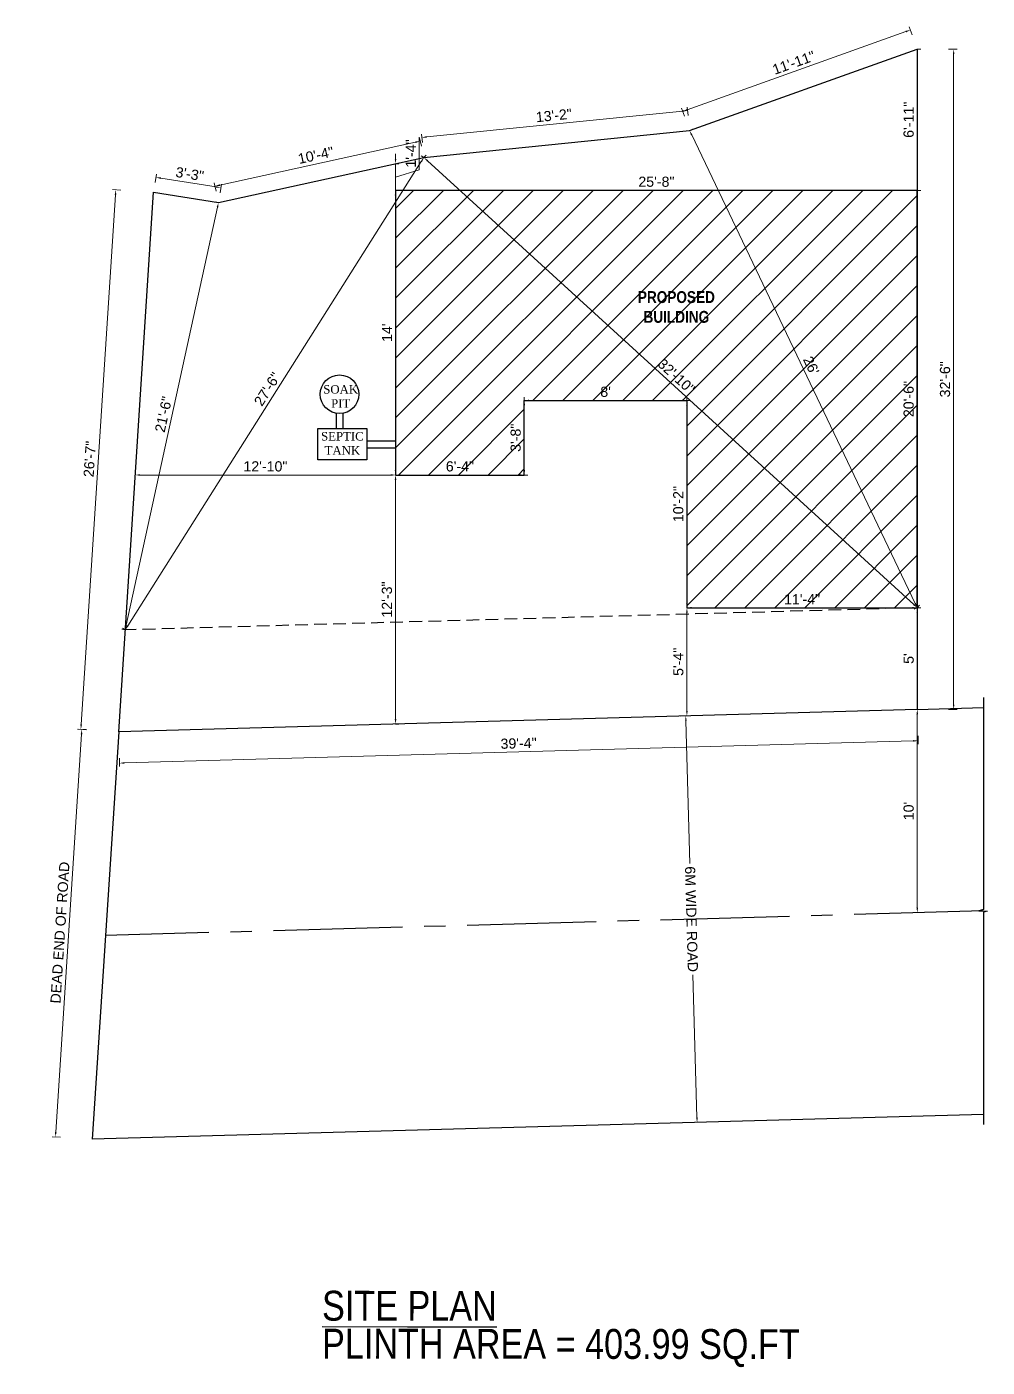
# Model space of a CAD drawing. Header units: inches. Extents: x 367408 to 389323, y -53247 to -41521.
# Drawn here: x 374988 to 375555, y -52182 to -51391 of the extents above; entities that cross this region are included whole.
import ezdxf

# ---------------------------------------------------------------- set-up
doc = ezdxf.new("R2010")
doc.units = ezdxf.units.IN
doc.header["$LTSCALE"] = 2
doc.header["$MEASUREMENT"] = 0
doc.header["$PDMODE"] = 34
doc.linetypes.add('CENTER2', pattern=[28.575, 19.05, -3.175, 3.175, -3.175])
doc.linetypes.add('DASHED2', pattern=[0.375, 0.25, -0.125])
doc.layers.get('0').update_dxf_attribs({"linetype": 'CONTINUOUS'})
doc.layers.get('DEFPOINTS').update_dxf_attribs({"color": 141, "linetype": 'CONTINUOUS'})
for name, color, linetype, lineweight in [('door', 20, 'CONTINUOUS', 35), ('OUTLINE', 1, 'CONTINUOUS', 25), ('steps', 253, 'CONTINUOUS', 20), ('WALL - A', 1, 'CONTINUOUS', 40)]:
    doc.layers.add(name, color=color, linetype=linetype, lineweight=lineweight)
doc.layers.add('plan wall', color=7, linetype='CONTINUOUS')
doc.styles.add('Lettring Text', font='arial.ttf')
doc.styles.get("Standard").update_dxf_attribs({"font": 'ARIALN.TTF'})
doc.dimstyles.new('Copy of Standard', dxfattribs={"dimtxt": 6, "dimasz": 2.875, "dimexe": 2, "dimexo": 4, "dimgap": 2, "dimtad": 1, "dimdec": 0, "dimrnd": 1, "dimzin": 0, "dimdsep": 46, "dimlunit": 4, "dimtxsty": 'Lettring Text', "dimcen": 0.1, "dimclrd": 7, "dimclre": 7, "dimclrt": 7, "dimazin": 0, "dimtfac": 0.645, "dimtdec": 0, "dimtmove": 1, "dimatfit": 0, "dimfxl": 3, "dimfxlon": 1, "dimtfillclr": 256, "dimtolj": 1, "dimtzin": 0, "dimlwd": -1, "dimlwe": -1, "dimarcsym": 2})

# ---------------------------------------------------------------- blocks, each defined once
blk = doc.blocks.new('*D1036')
at = {"layer": 'DEFPOINTS', "color": 0, "ltscale": 0.5, "transparency": 16777216}
for p in [(375102.49, -51485.76), (375062.77, -51488.5), (375101.11, -51494.54)]:
    blk.add_point(p, dxfattribs=at)
at = {"layer": 'steps', "color": 7, "ltscale": 0.5, "transparency": 16777216}
for p, q in [((375063.69, -51482.68), (375064.47, -51477.74)), ((375066.99, -51480.16), (375099.65, -51485.31)), ((375102.03, -51488.72), (375102.8, -51483.78))]:
    blk.add_line(p, q, dxfattribs=at)
for points in [[(375067.07, -51479.69), (375066.92, -51480.63), (375064.15, -51479.71)], [(375099.73, -51484.83), (375099.58, -51485.78), (375102.49, -51485.76)]]:
    blk.add_solid(points, dxfattribs=at)
at = {"layer": 'steps', "color": 7, "ltscale": 0.5, "transparency": 16777216, "insert": (375084.11, -51477.73), "char_height": 6, "attachment_point": 5, "rotation": 351.04323, "style": 'Lettring Text'}
blk.add_mtext('\\A1;3\'-3"', dxfattribs=at)
blk = doc.blocks.new('*D1037')
at = {"layer": 'DEFPOINTS', "color": 0, "ltscale": 0.5, "transparency": 16777216}
for p in [(375220.24, -51458.31), (375222.35, -51467.97), (375101.11, -51494.54)]:
    blk.add_point(p, dxfattribs=at)
at = {"layer": 'steps', "color": 7, "ltscale": 0.5, "transparency": 16777216}
for p, q in [((375101.8, -51484.27), (375217.43, -51458.92)), ((375220.88, -51461.24), (375219.81, -51456.35)), ((375099.63, -51487.81), (375098.56, -51482.93))]:
    blk.add_line(p, q, dxfattribs=at)
for points in [[(375217.33, -51458.46), (375217.53, -51459.39), (375220.24, -51458.31)], [(375101.7, -51483.8), (375101.9, -51484.73), (375098.99, -51484.88)]]:
    blk.add_solid(points, dxfattribs=at)
at = {"layer": 'steps', "color": 7, "ltscale": 0.5, "transparency": 16777216, "insert": (375158.53, -51466.65), "char_height": 6, "attachment_point": 5, "rotation": 12.36205, "style": 'Lettring Text'}
blk.add_mtext('\\A1;10\'-4"', dxfattribs=at)
blk = doc.blocks.new('*D1038')
at = {"layer": 'DEFPOINTS', "color": 0, "ltscale": 0.5, "transparency": 16777216}
for p in [(375378.01, -51440.26), (375379.2, -51452.09), (375222.35, -51467.97)]:
    blk.add_point(p, dxfattribs=at)
at = {"layer": 'steps', "color": 7, "ltscale": 0.5, "transparency": 16777216}
for p, q in [((375378.31, -51443.24), (375377.8, -51438.27)), ((375224.02, -51455.85), (375375.15, -51440.55)), ((375221.46, -51459.12), (375220.95, -51454.15))]:
    blk.add_line(p, q, dxfattribs=at)
for points in [[(375375.1, -51440.07), (375375.19, -51441.02), (375378.01, -51440.26)], [(375223.97, -51455.37), (375224.06, -51456.32), (375221.16, -51456.14)]]:
    blk.add_solid(points, dxfattribs=at)
at = {"layer": 'steps', "color": 7, "ltscale": 0.5, "transparency": 16777216, "insert": (375299.07, -51443.16), "char_height": 6, "attachment_point": 5, "rotation": 5.78118, "style": 'Lettring Text'}
blk.add_mtext('\\A1;13\'-2"', dxfattribs=at)
blk = doc.blocks.new('*D1039')
at = {"layer": 'DEFPOINTS', "color": 0, "ltscale": 0.5, "transparency": 16777216}
for p in [(375509.57, -51392.71), (375513.62, -51404.04), (375379.2, -51452.09)]:
    blk.add_point(p, dxfattribs=at)
at = {"layer": 'steps', "color": 7, "ltscale": 0.5, "transparency": 16777216}
for p, q in [((375510.58, -51395.53), (375508.89, -51390.82)), ((375377.86, -51439.79), (375506.86, -51393.68)), ((375376.16, -51443.58), (375374.48, -51438.88))]:
    blk.add_line(p, q, dxfattribs=at)
for points in [[(375506.7, -51393.22), (375507.02, -51394.13), (375509.57, -51392.71)], [(375377.7, -51439.34), (375378.02, -51440.24), (375375.15, -51440.76)]]:
    blk.add_solid(points, dxfattribs=at)
at = {"layer": 'steps', "color": 7, "ltscale": 0.5, "transparency": 16777216, "insert": (375440.67, -51412.01), "char_height": 6, "attachment_point": 5, "rotation": 19.67138, "style": 'Lettring Text'}
blk.add_mtext('\\A1;11\'-11"', dxfattribs=at)
blk = doc.blocks.new('*D1040')
at = {"layer": 'DEFPOINTS', "color": 0, "ltscale": 0.5, "transparency": 16777216}
for p in [(375513.62, -51404.04), (375513.62, -51793.73), (375535.1, -51793.73)]:
    blk.add_point(p, dxfattribs=at)
at = {"layer": 'steps', "color": 7, "ltscale": 0.5, "transparency": 16777216}
for p, q in [((375532.1, -51404.04), (375537.1, -51404.04)), ((375535.1, -51406.91), (375535.1, -51790.85)), ((375532.1, -51793.73), (375537.1, -51793.73))]:
    blk.add_line(p, q, dxfattribs=at)
for points in [[(375534.62, -51406.91), (375535.57, -51406.91), (375535.1, -51404.04)], [(375534.62, -51790.85), (375535.57, -51790.85), (375535.1, -51793.73)]]:
    blk.add_solid(points, dxfattribs=at)
at = {"layer": 'steps', "color": 7, "ltscale": 0.5, "transparency": 16777216, "insert": (375530.03, -51598.88), "char_height": 6, "attachment_point": 5, "rotation": 90, "style": 'Lettring Text'}
blk.add_mtext('\\A1;32\'-6"', dxfattribs=at)
blk = doc.blocks.new('*D1041')
at = {"layer": 'DEFPOINTS', "color": 0, "ltscale": 0.5, "transparency": 16777216}
for p in [(375513.62, -51793.73), (375042.15, -51806.92), (375042.67, -51825.4)]:
    blk.add_point(p, dxfattribs=at)
at = {"layer": 'steps', "color": 7, "ltscale": 0.5, "transparency": 16777216}
for p, q in [((375514.05, -51809.22), (375514.19, -51814.22)), ((375511.26, -51812.3), (375045.54, -51825.32)), ((375042.58, -51822.4), (375042.72, -51827.4))]:
    blk.add_line(p, q, dxfattribs=at)
for points in [[(375511.25, -51811.82), (375511.27, -51812.78), (375514.13, -51812.22)], [(375045.53, -51824.84), (375045.55, -51825.8), (375042.67, -51825.4)]]:
    blk.add_solid(points, dxfattribs=at)
at = {"layer": 'steps', "color": 7, "ltscale": 0.5, "transparency": 16777216, "insert": (375278.26, -51813.75), "char_height": 6, "attachment_point": 5, "rotation": 1.60208, "style": 'Lettring Text'}
blk.add_mtext('\\A1;39\'-4"', dxfattribs=at)
blk = doc.blocks.new('*D1042')
at = {"layer": 'DEFPOINTS', "color": 0, "ltscale": 0.5, "transparency": 16777216}
for p in [(375040.45, -51487.05), (375062.77, -51488.5), (375042.15, -51806.92)]:
    blk.add_point(p, dxfattribs=at)
at = {"layer": 'steps', "color": 7, "ltscale": 0.5, "transparency": 16777216}
for p, q in [((375020.02, -51802.6), (375040.27, -51489.92)), ((375043.45, -51487.25), (375038.46, -51486.92)), ((375022.83, -51805.66), (375017.84, -51805.34))]:
    blk.add_line(p, q, dxfattribs=at)
for points in [[(375039.79, -51489.89), (375040.75, -51489.95), (375040.45, -51487.05)], [(375019.54, -51802.57), (375020.5, -51802.63), (375019.83, -51805.47)]]:
    blk.add_solid(points, dxfattribs=at)
at = {"layer": 'steps', "color": 7, "ltscale": 0.5, "transparency": 16777216, "insert": (375025.09, -51645.94), "char_height": 6, "attachment_point": 5, "rotation": 86.29475, "style": 'Lettring Text'}
blk.add_mtext('\\A1;26\'-7"', dxfattribs=at)
blk = doc.blocks.new('*D1043')
at = {"layer": 'DEFPOINTS', "color": 0, "ltscale": 0.5, "transparency": 16777216}
for p in [(375101.11, -51494.54), (375046.04, -51746.78), (375046.04, -51746.78)]:
    blk.add_point(p, dxfattribs=at)
at = {"layer": 'steps', "color": 7, "ltscale": 0.5, "transparency": 16777216}
for p, q in [((375101.11, -51494.54), (375099.15, -51494.12)), ((375100.5, -51497.35), (375046.66, -51743.97)), ((375046.04, -51746.78), (375044.09, -51746.36))]:
    blk.add_line(p, q, dxfattribs=at)
for points in [[(375100.03, -51497.25), (375100.96, -51497.45), (375101.11, -51494.54)], [(375046.19, -51743.87), (375047.12, -51744.08), (375046.04, -51746.78)]]:
    blk.add_solid(points, dxfattribs=at)
at = {"layer": 'steps', "color": 7, "ltscale": 0.5, "transparency": 16777216, "insert": (375068.63, -51619.58), "char_height": 6, "attachment_point": 5, "rotation": 77.68522, "style": 'Lettring Text'}
blk.add_mtext('\\A1;21\'-6"', dxfattribs=at)
blk = doc.blocks.new('*D1044')
at = {"layer": 'DEFPOINTS', "color": 0, "ltscale": 0.5, "transparency": 16777216}
for p in [(375222.35, -51467.97), (375222.35, -51467.97), (375046.04, -51746.78)]:
    blk.add_point(p, dxfattribs=at)
at = {"layer": 'steps', "color": 7, "ltscale": 0.5, "transparency": 16777216}
for p, q in [((375047.58, -51744.35), (375220.82, -51470.4)), ((375222.35, -51467.97), (375220.66, -51466.9)), ((375046.04, -51746.78), (375044.35, -51745.71))]:
    blk.add_line(p, q, dxfattribs=at)
for points in [[(375220.41, -51470.14), (375221.22, -51470.65), (375222.35, -51467.97)], [(375047.17, -51744.1), (375047.98, -51744.61), (375046.04, -51746.78)]]:
    blk.add_solid(points, dxfattribs=at)
at = {"layer": 'steps', "color": 7, "ltscale": 0.5, "transparency": 16777216, "insert": (375129.92, -51604.67), "char_height": 6, "attachment_point": 5, "rotation": 57.69238, "style": 'Lettring Text'}
blk.add_mtext('\\A1;27\'-6"', dxfattribs=at)
blk = doc.blocks.new('*D1045')
at = {"layer": 'DEFPOINTS', "color": 0, "ltscale": 0.5, "transparency": 16777216}
for p in [(375222.35, -51467.97), (375513.62, -51733.71), (375513.62, -51733.71)]:
    blk.add_point(p, dxfattribs=at)
at = {"layer": 'steps', "color": 7, "ltscale": 0.5, "transparency": 16777216}
for p, q in [((375222.35, -51467.97), (375223.7, -51466.49)), ((375224.48, -51469.91), (375511.49, -51731.77)), ((375513.62, -51733.71), (375514.97, -51732.23))]:
    blk.add_line(p, q, dxfattribs=at)
for points in [[(375224.8, -51469.55), (375224.15, -51470.26), (375222.35, -51467.97)], [(375511.82, -51731.41), (375511.17, -51732.12), (375513.62, -51733.71)]]:
    blk.add_solid(points, dxfattribs=at)
at = {"layer": 'steps', "color": 7, "ltscale": 0.5, "transparency": 16777216, "insert": (375371.4, -51597.1), "char_height": 6, "attachment_point": 5, "rotation": 317.62396, "style": 'Lettring Text'}
blk.add_mtext('\\A1;32\'-10"', dxfattribs=at)
blk = doc.blocks.new('*D1046')
at = {"layer": 'DEFPOINTS', "color": 0, "ltscale": 0.5, "transparency": 16777216}
for p in [(375379.2, -51452.09), (375379.2, -51452.09), (375513.62, -51733.71)]:
    blk.add_point(p, dxfattribs=at)
at = {"layer": 'steps', "color": 7, "ltscale": 0.5, "transparency": 16777216}
for p, q in [((375379.2, -51452.09), (375381.01, -51451.23)), ((375512.38, -51731.11), (375380.44, -51454.68)), ((375513.62, -51733.71), (375511.81, -51734.57))]:
    blk.add_line(p, q, dxfattribs=at)
for points in [[(375380.88, -51454.48), (375380.01, -51454.89), (375379.2, -51452.09)], [(375512.81, -51730.9), (375511.95, -51731.32), (375513.62, -51733.71)]]:
    blk.add_solid(points, dxfattribs=at)
at = {"layer": 'steps', "color": 7, "ltscale": 0.5, "transparency": 16777216, "insert": (375450.98, -51590.72), "char_height": 6, "attachment_point": 5, "rotation": 295.51469, "style": 'Lettring Text'}
blk.add_mtext("\\A1;26'", dxfattribs=at)
blk = doc.blocks.new('*D1047')
at = {"layer": 'DEFPOINTS', "color": 0, "ltscale": 0.5, "transparency": 16777216}
for p in [(375513.62, -51487.36), (375513.62, -51487.36), (375513.62, -51733.71)]:
    blk.add_point(p, dxfattribs=at)
at = {"layer": 'steps', "color": 7, "ltscale": 0.5, "transparency": 16777216}
for p, q in [((375513.62, -51487.36), (375515.62, -51487.36)), ((375513.62, -51730.83), (375513.62, -51490.24)), ((375513.62, -51733.71), (375515.62, -51733.71))]:
    blk.add_line(p, q, dxfattribs=at)
for points in [[(375513.14, -51490.24), (375514.1, -51490.24), (375513.62, -51487.36)], [(375513.14, -51730.83), (375514.1, -51730.83), (375513.62, -51733.71)]]:
    blk.add_solid(points, dxfattribs=at)
at = {"layer": 'steps', "color": 7, "ltscale": 0.5, "transparency": 16777216, "insert": (375508.55, -51610.53), "char_height": 6, "attachment_point": 5, "rotation": 90, "style": 'Lettring Text'}
blk.add_mtext('\\A1;20\'-6"', dxfattribs=at)
blk = doc.blocks.new('*D1048')
at = {"layer": 'DEFPOINTS', "color": 0, "ltscale": 0.5, "transparency": 16777216}
for p in [(375205.62, -51487.36), (375205.62, -51487.36), (375513.62, -51487.36)]:
    blk.add_point(p, dxfattribs=at)
at = {"layer": 'steps', "color": 7, "ltscale": 0.5, "transparency": 16777216}
for p, q in [((375205.62, -51487.36), (375205.62, -51485.36)), ((375513.62, -51487.36), (375513.62, -51485.36)), ((375510.74, -51487.36), (375208.49, -51487.36))]:
    blk.add_line(p, q, dxfattribs=at)
for points in [[(375208.49, -51486.89), (375208.49, -51487.84), (375205.62, -51487.36)], [(375510.74, -51486.89), (375510.74, -51487.84), (375513.62, -51487.36)]]:
    blk.add_solid(points, dxfattribs=at)
at = {"layer": 'steps', "color": 7, "ltscale": 0.5, "transparency": 16777216, "insert": (375359.62, -51482.3), "char_height": 6, "attachment_point": 5, "style": 'Lettring Text'}
blk.add_mtext('\\A1;25\'-8"', dxfattribs=at)
blk = doc.blocks.new('*D1049')
at = {"layer": 'DEFPOINTS', "color": 0, "ltscale": 0.5, "transparency": 16777216}
for p in [(375205.62, -51487.36), (375205.62, -51655.36), (375205.62, -51655.36)]:
    blk.add_point(p, dxfattribs=at)
at = {"layer": 'steps', "color": 7, "ltscale": 0.5, "transparency": 16777216}
for p, q in [((375205.62, -51487.36), (375207.62, -51487.36)), ((375205.62, -51490.24), (375205.62, -51652.49)), ((375205.62, -51655.36), (375207.62, -51655.36))]:
    blk.add_line(p, q, dxfattribs=at)
for points in [[(375205.14, -51490.24), (375206.1, -51490.24), (375205.62, -51487.36)], [(375205.14, -51652.49), (375206.1, -51652.49), (375205.62, -51655.36)]]:
    blk.add_solid(points, dxfattribs=at)
at = {"layer": 'steps', "color": 7, "ltscale": 0.5, "transparency": 16777216, "insert": (375200.61, -51571.36), "char_height": 6, "attachment_point": 5, "rotation": 90, "style": 'Lettring Text'}
blk.add_mtext("\\A1;14'", dxfattribs=at)
blk = doc.blocks.new('*D1050')
at = {"layer": 'DEFPOINTS', "color": 0, "ltscale": 0.5, "transparency": 16777216}
for p in [(375205.62, -51655.36), (375281.62, -51655.36), (375281.62, -51655.36)]:
    blk.add_point(p, dxfattribs=at)
at = {"layer": 'steps', "color": 7, "ltscale": 0.5, "transparency": 16777216}
for p, q in [((375205.62, -51655.36), (375205.62, -51653.36)), ((375208.49, -51655.36), (375278.74, -51655.36)), ((375281.62, -51655.36), (375281.62, -51653.36))]:
    blk.add_line(p, q, dxfattribs=at)
for points in [[(375208.49, -51654.89), (375208.49, -51655.84), (375205.62, -51655.36)], [(375278.74, -51654.89), (375278.74, -51655.84), (375281.62, -51655.36)]]:
    blk.add_solid(points, dxfattribs=at)
at = {"layer": 'steps', "color": 7, "ltscale": 0.5, "transparency": 16777216, "insert": (375243.62, -51650.3), "char_height": 6, "attachment_point": 5, "style": 'Lettring Text'}
blk.add_mtext('\\A1;6\'-4"', dxfattribs=at)
blk = doc.blocks.new('*D1051')
at = {"layer": 'DEFPOINTS', "color": 0, "ltscale": 0.5, "transparency": 16777216}
for p in [(375281.62, -51611.36), (375281.62, -51611.36), (375281.62, -51655.36)]:
    blk.add_point(p, dxfattribs=at)
at = {"layer": 'steps', "color": 7, "ltscale": 0.5, "transparency": 16777216}
for p, q in [((375281.62, -51611.36), (375283.62, -51611.36)), ((375281.62, -51652.49), (375281.62, -51614.24)), ((375281.62, -51655.36), (375283.62, -51655.36))]:
    blk.add_line(p, q, dxfattribs=at)
for points in [[(375281.14, -51614.24), (375282.1, -51614.24), (375281.62, -51611.36)], [(375281.14, -51652.49), (375282.1, -51652.49), (375281.62, -51655.36)]]:
    blk.add_solid(points, dxfattribs=at)
at = {"layer": 'steps', "color": 7, "ltscale": 0.5, "transparency": 16777216, "insert": (375276.55, -51633.36), "char_height": 6, "attachment_point": 5, "rotation": 90, "style": 'Lettring Text'}
blk.add_mtext('\\A1;3\'-8"', dxfattribs=at)
blk = doc.blocks.new('*D1052')
at = {"layer": 'DEFPOINTS', "color": 0, "ltscale": 0.5, "transparency": 16777216}
for p in [(375281.62, -51611.36), (375377.62, -51611.36), (375377.62, -51611.36)]:
    blk.add_point(p, dxfattribs=at)
at = {"layer": 'steps', "color": 7, "ltscale": 0.5, "transparency": 16777216}
for p, q in [((375281.62, -51611.36), (375281.62, -51609.36)), ((375284.49, -51611.36), (375374.74, -51611.36)), ((375377.62, -51611.36), (375377.62, -51609.36))]:
    blk.add_line(p, q, dxfattribs=at)
for points in [[(375284.49, -51610.89), (375284.49, -51611.84), (375281.62, -51611.36)], [(375374.74, -51610.89), (375374.74, -51611.84), (375377.62, -51611.36)]]:
    blk.add_solid(points, dxfattribs=at)
at = {"layer": 'steps', "color": 7, "ltscale": 0.5, "transparency": 16777216, "insert": (375329.62, -51606.3), "char_height": 6, "attachment_point": 5, "style": 'Lettring Text'}
blk.add_mtext("\\A1;8'", dxfattribs=at)
blk = doc.blocks.new('*D1053')
at = {"layer": 'DEFPOINTS', "color": 0, "ltscale": 0.5, "transparency": 16777216}
for p in [(375377.62, -51611.36), (375377.62, -51733.71), (375377.62, -51733.71)]:
    blk.add_point(p, dxfattribs=at)
at = {"layer": 'steps', "color": 7, "ltscale": 0.5, "transparency": 16777216}
for p, q in [((375377.62, -51611.36), (375379.62, -51611.36)), ((375377.62, -51614.24), (375377.62, -51730.83)), ((375377.62, -51733.71), (375379.62, -51733.71))]:
    blk.add_line(p, q, dxfattribs=at)
for points in [[(375377.14, -51614.24), (375378.1, -51614.24), (375377.62, -51611.36)], [(375377.14, -51730.83), (375378.1, -51730.83), (375377.62, -51733.71)]]:
    blk.add_solid(points, dxfattribs=at)
at = {"layer": 'steps', "color": 7, "ltscale": 0.5, "transparency": 16777216, "insert": (375372.55, -51672.53), "char_height": 6, "attachment_point": 5, "rotation": 90, "style": 'Lettring Text'}
blk.add_mtext('\\A1;10\'-2"', dxfattribs=at)
blk = doc.blocks.new('*D1054')
at = {"layer": 'DEFPOINTS', "color": 0, "ltscale": 0.5, "transparency": 16777216}
for p in [(375377.62, -51733.71), (375513.62, -51733.71), (375513.62, -51733.71)]:
    blk.add_point(p, dxfattribs=at)
at = {"layer": 'steps', "color": 7, "ltscale": 0.5, "transparency": 16777216}
for p, q in [((375377.62, -51733.71), (375377.62, -51731.71)), ((375513.62, -51733.71), (375513.62, -51731.71)), ((375380.49, -51733.71), (375510.74, -51733.71))]:
    blk.add_line(p, q, dxfattribs=at)
for points in [[(375380.49, -51733.23), (375380.49, -51734.18), (375377.62, -51733.71)], [(375510.74, -51733.23), (375510.74, -51734.18), (375513.62, -51733.71)]]:
    blk.add_solid(points, dxfattribs=at)
at = {"layer": 'steps', "color": 7, "ltscale": 0.5, "transparency": 16777216, "insert": (375445.62, -51728.69), "char_height": 6, "attachment_point": 5, "style": 'Lettring Text'}
blk.add_mtext('\\A1;11\'-4"', dxfattribs=at)
blk = doc.blocks.new('*D1055')
at = {"layer": 'DEFPOINTS', "color": 0, "ltscale": 0.5, "transparency": 16777216}
for p in [(375205.59, -51471.64), (375205.62, -51471.64), (375205.62, -51487.36)]:
    blk.add_point(p, dxfattribs=at)
at = {"layer": 'steps', "color": 7, "ltscale": 0.5, "transparency": 16777216}
for p, q in [((375219.65, -51475.29), (375219.65, -51455.91)), ((375205.62, -51468.77), (375205.62, -51465.89)), ((375205.62, -51471.64), (375207.62, -51471.64)), ((375205.62, -51487.36), (375205.62, -51471.64)), ((375205.62, -51487.36), (375205.62, -51471.64)), ((375205.62, -51479.5), (375219.65, -51475.29)), ((375205.62, -51487.36), (375207.62, -51487.36)), ((375205.62, -51490.24), (375205.62, -51493.11))]:
    blk.add_line(p, q, dxfattribs=at)
for points in [[(375205.14, -51468.77), (375206.1, -51468.77), (375205.62, -51471.64)], [(375205.14, -51490.24), (375206.1, -51490.24), (375205.62, -51487.36)]]:
    blk.add_solid(points, dxfattribs=at)
at = {"layer": 'steps', "color": 7, "ltscale": 0.5, "transparency": 16777216, "insert": (375214.64, -51465.6), "char_height": 6, "attachment_point": 5, "rotation": 90, "style": 'Lettring Text'}
blk.add_mtext('\\A1;1\'-4"', dxfattribs=at)
blk = doc.blocks.new('*D1056')
at = {"layer": 'DEFPOINTS', "color": 0, "ltscale": 0.5, "transparency": 16777216}
for p in [(375513.62, -51733.71), (375513.62, -51793.73), (375513.62, -51793.73)]:
    blk.add_point(p, dxfattribs=at)
at = {"layer": 'steps', "color": 7, "ltscale": 0.5, "transparency": 16777216}
for p, q in [((375513.62, -51733.71), (375515.62, -51733.71)), ((375513.62, -51736.58), (375513.62, -51790.85)), ((375513.62, -51793.73), (375515.62, -51793.73))]:
    blk.add_line(p, q, dxfattribs=at)
for points in [[(375513.14, -51736.58), (375514.1, -51736.58), (375513.62, -51733.71)], [(375513.14, -51790.85), (375514.1, -51790.85), (375513.62, -51793.73)]]:
    blk.add_solid(points, dxfattribs=at)
at = {"layer": 'steps', "color": 7, "ltscale": 0.5, "transparency": 16777216, "insert": (375508.57, -51763.72), "char_height": 6, "attachment_point": 5, "rotation": 90, "style": 'Lettring Text'}
blk.add_mtext("\\A1;5'", dxfattribs=at)
blk = doc.blocks.new('*D1057')
at = {"layer": 'DEFPOINTS', "color": 0, "ltscale": 0.5, "transparency": 16777216}
for p in [(375377.62, -51733.71), (375377.45, -51797.54), (375377.62, -51797.54)]:
    blk.add_point(p, dxfattribs=at)
at = {"layer": 'steps', "color": 7, "ltscale": 0.5, "transparency": 16777216}
for p, q in [((375377.62, -51733.71), (375379.62, -51733.71)), ((375377.62, -51736.58), (375377.62, -51794.66)), ((375377.62, -51797.54), (375379.62, -51797.54))]:
    blk.add_line(p, q, dxfattribs=at)
for points in [[(375377.14, -51736.58), (375378.1, -51736.58), (375377.62, -51733.71)], [(375377.14, -51794.66), (375378.1, -51794.66), (375377.62, -51797.54)]]:
    blk.add_solid(points, dxfattribs=at)
at = {"layer": 'steps', "color": 7, "ltscale": 0.5, "transparency": 16777216, "insert": (375372.57, -51765.62), "char_height": 6, "attachment_point": 5, "rotation": 90, "style": 'Lettring Text'}
blk.add_mtext('\\A1;5\'-4"', dxfattribs=at)
blk = doc.blocks.new('*D1058')
at = {"layer": 'DEFPOINTS', "color": 0, "ltscale": 0.5, "transparency": 16777216}
for p in [(375205.62, -51655.36), (375205.48, -51802.35), (375205.62, -51802.35)]:
    blk.add_point(p, dxfattribs=at)
at = {"layer": 'steps', "color": 7, "ltscale": 0.5, "transparency": 16777216}
for p, q in [((375205.62, -51655.36), (375207.62, -51655.36)), ((375205.62, -51658.24), (375205.62, -51799.47)), ((375205.62, -51802.35), (375207.62, -51802.35))]:
    blk.add_line(p, q, dxfattribs=at)
for points in [[(375205.14, -51658.24), (375206.1, -51658.24), (375205.62, -51655.36)], [(375205.14, -51799.47), (375206.1, -51799.47), (375205.62, -51802.35)]]:
    blk.add_solid(points, dxfattribs=at)
at = {"layer": 'steps', "color": 7, "ltscale": 0.5, "transparency": 16777216, "insert": (375200.55, -51728.86), "char_height": 6, "attachment_point": 5, "rotation": 90, "style": 'Lettring Text'}
blk.add_mtext('\\A1;12\'-3"', dxfattribs=at)
blk = doc.blocks.new('*D1060')
at = {"layer": 'DEFPOINTS', "color": 0, "ltscale": 0.5, "transparency": 16777216}
for p in [(375513.62, -51404.04), (375513.62, -51404.04), (375513.62, -51487.36)]:
    blk.add_point(p, dxfattribs=at)
at = {"layer": 'steps', "color": 7, "ltscale": 0.5, "transparency": 16777216}
for p, q in [((375513.62, -51404.04), (375515.62, -51404.04)), ((375513.62, -51484.49), (375513.62, -51406.91)), ((375513.62, -51487.36), (375515.62, -51487.36))]:
    blk.add_line(p, q, dxfattribs=at)
for points in [[(375513.14, -51406.91), (375514.1, -51406.91), (375513.62, -51404.04)], [(375513.14, -51484.49), (375514.1, -51484.49), (375513.62, -51487.36)]]:
    blk.add_solid(points, dxfattribs=at)
at = {"layer": 'steps', "color": 7, "ltscale": 0.5, "transparency": 16777216, "insert": (375508.55, -51445.7), "char_height": 6, "attachment_point": 5, "rotation": 90, "style": 'Lettring Text'}
blk.add_mtext('\\A1;6\'-11"', dxfattribs=at)
blk = doc.blocks.new('*D1061')
at = {"layer": 'DEFPOINTS', "color": 0, "ltscale": 0.5, "transparency": 16777216}
for p in [(375051.97, -51655.29), (375051.97, -51655.36), (375205.62, -51655.36)]:
    blk.add_point(p, dxfattribs=at)
at = {"layer": 'steps', "color": 7, "ltscale": 0.5, "transparency": 16777216}
for p, q in [((375051.97, -51655.36), (375051.97, -51657.36)), ((375202.74, -51655.36), (375054.84, -51655.36)), ((375205.62, -51655.36), (375205.62, -51653.36))]:
    blk.add_line(p, q, dxfattribs=at)
for points in [[(375054.84, -51654.89), (375054.84, -51655.84), (375051.97, -51655.36)], [(375202.74, -51654.89), (375202.74, -51655.84), (375205.62, -51655.36)]]:
    blk.add_solid(points, dxfattribs=at)
at = {"layer": 'steps', "color": 7, "ltscale": 0.5, "transparency": 16777216, "insert": (375128.79, -51650.3), "char_height": 6, "attachment_point": 5, "style": 'Lettring Text'}
blk.add_mtext('\\A1;12\'-10"', dxfattribs=at)
blk = doc.blocks.new('*D1062')
at = {"layer": 'DEFPOINTS', "color": 0, "ltscale": 0.5, "transparency": 16777216}
for p in [(375042.15, -51806.92), (375004.83, -52046.04), (375026.57, -52047.45)]:
    blk.add_point(p, dxfattribs=at)
at = {"layer": 'steps', "color": 7, "ltscale": 0.5, "transparency": 16777216}
for p, q in [((375020.22, -51808.38), (375005.01, -52043.17)), ((375023.4, -51805.7), (375018.41, -51805.38)), ((375007.82, -52046.23), (375002.83, -52045.91))]:
    blk.add_line(p, q, dxfattribs=at)
for points in [[(375019.74, -51808.35), (375020.7, -51808.41), (375020.4, -51805.51)], [(375004.53, -52043.14), (375005.49, -52043.2), (375004.83, -52046.04)]]:
    blk.add_solid(points, dxfattribs=at)
at = {"layer": 'steps', "color": 7, "ltscale": 0.5, "transparency": 16777216, "insert": (375007.52, -51925.44), "char_height": 6, "attachment_point": 5, "rotation": 86.29475, "style": 'Lettring Text'}
blk.add_mtext('\\A1;DEAD END OF ROAD', dxfattribs=at)
blk = doc.blocks.new('*D1063')
at = {"layer": 'DEFPOINTS', "color": 0, "ltscale": 0.5, "transparency": 16777216}
for p in [(375288.64, -51800.02), (375295.35, -52039.93), (375383.65, -52037.46)]:
    blk.add_point(p, dxfattribs=at)
at = {"layer": 'steps', "color": 7, "ltscale": 0.5, "transparency": 16777216}
for p, q in [((375373.94, -51797.64), (375378.94, -51797.5)), ((375377.02, -51800.43), (375379.37, -51884.7)), ((375383.57, -52034.58), (375381.21, -51950.31)), ((375380.65, -52037.54), (375385.65, -52037.4))]:
    blk.add_line(p, q, dxfattribs=at)
for points in [[(375377.5, -51800.41), (375376.54, -51800.44), (375376.94, -51797.55)], [(375384.05, -52034.57), (375383.09, -52034.6), (375383.65, -52037.46)]]:
    blk.add_solid(points, dxfattribs=at)
at = {"layer": 'steps', "color": 7, "ltscale": 0.5, "transparency": 16777216, "insert": (375380.29, -51917.5), "char_height": 6, "attachment_point": 5, "rotation": 271.60208, "style": 'Lettring Text'}
blk.add_mtext('\\A1;6M WIDE ROAD', dxfattribs=at)
blk = doc.blocks.new('*D1064')
at = {"layer": 'DEFPOINTS', "color": 0, "ltscale": 0.5, "transparency": 16777216}
for p in [(375513.62, -51793.73), (375513.62, -51913.68), (375517.22, -51913.68)]:
    blk.add_point(p, dxfattribs=at)
at = {"layer": 'steps', "color": 7, "ltscale": 0.5, "transparency": 16777216}
for p, q in [((375513.62, -51793.73), (375515.62, -51793.73)), ((375513.62, -51796.6), (375513.62, -51910.8)), ((375513.62, -51913.68), (375511.62, -51913.68))]:
    blk.add_line(p, q, dxfattribs=at)
for points in [[(375513.14, -51796.6), (375514.1, -51796.6), (375513.62, -51793.73)], [(375513.14, -51910.8), (375514.1, -51910.8), (375513.62, -51913.68)]]:
    blk.add_solid(points, dxfattribs=at)
at = {"layer": 'steps', "color": 7, "ltscale": 0.5, "transparency": 16777216, "insert": (375508.55, -51853.7), "char_height": 6, "attachment_point": 5, "rotation": 90, "style": 'Lettring Text'}
blk.add_mtext("\\A1;10'", dxfattribs=at)

msp = doc.modelspace()

# ---------------------------------------------------------------- hatches: boundary and pattern name
at = {"layer": 'door', "ltscale": 0.5}
h = msp.add_hatch(dxfattribs=at)
h.set_pattern_fill('ANSI31', color=256, scale=100)
h.paths.add_polyline_path([(375513.62, -51487.36), (375205.62, -51487.36), (375205.62, -51655.36), (375281.62, -51655.36), (375281.62, -51611.36), (375377.62, -51611.36), (375377.62, -51733.71), (375513.62, -51733.71)])
h.paths.add_polyline_path([(375356.5, -51591.93), (375377.94, -51611.48), (375386.27, -51602.35), (375364.84, -51582.79)], flags=24)
h.paths.add_polyline_path([(375442.4, -51587.18), (375448.39, -51599.75), (375459.55, -51594.42), (375453.55, -51581.86)], flags=24)
h.paths.add_polyline_path([(375514.78, -51622.64), (375514.78, -51598.29), (375502.41, -51598.29), (375502.41, -51622.64)], flags=9)
h.paths.add_polyline_path([(375233.81, -51656.53), (375253.5, -51656.53), (375253.5, -51644.16), (375233.81, -51644.16)], flags=25)
h.paths.add_polyline_path([(375282.77, -51643.19), (375282.77, -51623.5), (375270.41, -51623.5), (375270.41, -51643.19)], flags=25)
h.paths.add_polyline_path([(375325.01, -51612.53), (375334.27, -51612.53), (375334.27, -51600.16), (375325.01, -51600.16)], flags=25)
h.paths.add_polyline_path([(375433.18, -51734.97), (375457.53, -51734.97), (375457.53, -51722.61), (375433.18, -51722.61)], flags=9)
h.paths.add_polyline_path([(375345.47, -51569.11), (375397.39, -51569.11), (375397.39, -51543.08), (375345.47, -51543.08)], flags=24)

# ---------------------------------------------------------------- linework, layer by layer
at = {"ltscale": 0.5}
for p, q in [((375170.54, -51618.92), (375170.54, -51627.98)), ((375174.54, -51618.92), (375174.54, -51627.98)), ((375188.58, -51635.23), (375205.62, -51635.23)), ((375188.58, -51639.23), (375205.62, -51639.23)), ((375513.62, -51793.73), (375552.68, -51792.64)), ((375042.15, -51806.92), (375026.57, -52047.45))]:
    msp.add_line(p, q, dxfattribs=at)
for points in [[(375513.62, -51487.36), (375205.62, -51487.36), (375205.62, -51655.36), (375281.62, -51655.36), (375281.62, -51611.36), (375377.62, -51611.36), (375377.62, -51733.71), (375513.62, -51733.71)], [(375159.8, -51627.98), (375188.58, -51627.98), (375188.58, -51646.47), (375159.8, -51646.47)]]:
    msp.add_lwpolyline(points, close=True, dxfattribs=at)
at = {"linetype": 'Continuous', "ltscale": 0.5}
msp.add_lwpolyline([(375552.68, -51786.64), (375552.68, -51911.74), (375549.89, -51912.56), (375554.9, -51912.81), (375552.68, -51913.45), (375552.68, -52038.73)], dxfattribs=at)
at = {"ltscale": 0.5}
msp.add_circle((375172.55, -51607.71), 11.39, dxfattribs=at)
at = {"layer": 'OUTLINE'}
for p, q in [((375379.2, -51452.09), (375513.62, -51404.04)), ((375513.62, -51404.04), (375513.62, -51793.73)), ((375222.35, -51467.97), (375379.2, -51452.09)), ((375101.11, -51494.54), (375222.35, -51467.97)), ((375042.15, -51806.92), (375062.77, -51488.5)), ((375062.77, -51488.5), (375101.11, -51494.54)), ((375513.62, -51793.73), (375042.15, -51806.92)), ((375552.68, -52032.73), (375026.57, -52047.45))]:
    msp.add_line(p, q, dxfattribs=at)
at = {"layer": 'WALL - A', "linetype": 'DASHED2', "lineweight": -3, "ltscale": 15}
msp.add_line((375513.62, -51733.71), (375046.04, -51746.78), dxfattribs=at)
at = {"layer": 'WALL - A', "linetype": 'CENTER2', "lineweight": -3, "ltscale": 2}
msp.add_line((375552.49, -51912.69), (375034.36, -51927.18), dxfattribs=at)

# ---------------------------------------------------------------- texts
at = {"layer": 'plan wall', "ltscale": 3, "char_height": 17.6118, "attachment_point": 7, "rotation": 359.9411}
for s, insert in [('{\\LSITE PLAN}', (375162.22, -52154.72)), ('PLINTH AREA = 403.99 SQ.FT', (375162.22, -52181.7))]:
    msp.add_mtext(s, dxfattribs=dict(at, insert=insert))
at = {"layer": 'steps', "color": 7, "ltscale": 0.3, "attachment_point": 2}
for s, insert, char_height, width in [('{\\fTechnic|b1|i0|c2|p2;PROPOSED BUILDING}', (375371.39, -51546.85), 7, 55.268), ('{\\fTimes New Roman|b0|i0|c0|p18;SOAK PIT}', (375173.21, -51602.3), 5, 21.7663), ('{\\fTimes New Roman|b0|i0|c0|p18;SEPTIC TANK}', (375174.21, -51630), 5, 21.7663)]:
    msp.add_mtext(s, dxfattribs=dict(at, insert=insert, char_height=char_height, width=width))

# ---------------------------------------------------------------- dimensions: what is measured, and where the dimension line sits
at = {"layer": 'steps', "ltscale": 0.5}
for p1, p2, distance, picture, middle in [((375379.2, -51452.09), (375513.62, -51404.04), 12.03, '*D1039', (375440.67, -51412.01)), ((375222.35, -51467.97), (375379.2, -51452.09), 11.89, '*D1038', (375299.07, -51443.16)), ((375513.62, -51733.71), (375379.2, -51452.09), 0, '*D1046', (375450.98, -51590.72)), ((375101.11, -51494.54), (375222.35, -51467.97), 9.89, '*D1037', (375158.53, -51466.65)), ((375046.04, -51746.78), (375222.35, -51467.97), 0, '*D1044', (375129.92, -51604.67)), ((375222.35, -51467.97), (375513.62, -51733.71), 0, '*D1045', (375371.4, -51597.1)), ((375062.77, -51488.5), (375101.11, -51494.54), 8.9, '*D1036', (375084.11, -51477.73)), ((375042.15, -51806.92), (375062.77, -51488.5), 22.36, '*D1042', (375025.09, -51645.94)), ((375101.11, -51494.54), (375046.04, -51746.78), 0, '*D1043', (375068.63, -51619.58)), ((375513.62, -51793.73), (375042.15, -51806.92), 18.49, '*D1041', (375278.26, -51813.75))]:
    dim = msp.add_aligned_dim(p1=p1, p2=p2, distance=distance, dimstyle='Copy of Standard', dxfattribs=at)
    dim.commit()
    dim.dimension.update_dxf_attribs({"geometry": picture, "text_midpoint": middle})
for base, p1, p2, picture, middle in [((375513.62, -51404.04), (375513.62, -51487.36), (375513.62, -51404.04), '*D1060', (375508.55, -51445.7)), ((375535.1, -51793.73), (375513.62, -51404.04), (375513.62, -51793.73), '*D1040', (375530.03, -51598.88)), ((375205.62, -51471.64), (375205.62, -51487.36), (375205.59, -51471.64), '*D1055', (375214.64, -51473.29)), ((375205.62, -51655.36), (375205.62, -51487.36), (375205.62, -51655.36), '*D1049', (375200.61, -51571.36)), ((375513.62, -51487.36), (375513.62, -51733.71), (375513.62, -51487.36), '*D1047', (375508.55, -51610.53)), ((375281.62, -51611.36), (375281.62, -51655.36), (375281.62, -51611.36), '*D1051', (375276.55, -51633.36)), ((375377.62, -51733.71), (375377.62, -51611.36), (375377.62, -51733.71), '*D1053', (375372.55, -51672.53)), ((375205.62, -51802.35), (375205.62, -51655.36), (375205.48, -51802.35), '*D1058', (375200.55, -51728.86)), ((375377.62, -51797.54), (375377.62, -51733.71), (375377.45, -51797.54), '*D1057', (375372.57, -51765.62)), ((375513.62, -51793.73), (375513.62, -51733.71), (375513.62, -51793.73), '*D1056', (375508.57, -51763.72)), ((375513.62, -51913.68), (375513.62, -51793.73), (375517.22, -51913.68), '*D1064', (375508.55, -51853.7))]:
    dim = msp.add_linear_dim(base=base, p1=p1, p2=p2, angle=90, dimstyle='Copy of Standard', dxfattribs=at)
    dim.commit()
    dim.dimension.update_dxf_attribs({"geometry": picture, "text_midpoint": middle})
for base, p1, p2, picture, middle in [((375205.62, -51487.36), (375513.62, -51487.36), (375205.62, -51487.36), '*D1048', (375359.62, -51482.3)), ((375377.62, -51611.36), (375281.62, -51611.36), (375377.62, -51611.36), '*D1052', (375329.62, -51606.3)), ((375051.97, -51655.36), (375205.62, -51655.36), (375051.97, -51655.29), '*D1061', (375128.79, -51650.3)), ((375281.62, -51655.36), (375205.62, -51655.36), (375281.62, -51655.36), '*D1050', (375243.62, -51650.3)), ((375513.62, -51733.71), (375377.62, -51733.71), (375513.62, -51733.71), '*D1054', (375445.62, -51728.69))]:
    dim = msp.add_linear_dim(base=base, p1=p1, p2=p2, dimstyle='Copy of Standard', dxfattribs=at)
    dim.commit()
    dim.dimension.update_dxf_attribs({"geometry": picture, "text_midpoint": middle})
dim = msp.add_aligned_dim(p1=(375288.64, -51800.02), p2=(375295.35, -52039.93), distance=88.33, text='6M WIDE ROAD', dimstyle='Copy of Standard', override={"dimtad": 0}, dxfattribs=at)
dim.commit()
dim.dimension.update_dxf_attribs({"geometry": '*D1063', "text_midpoint": (375380.29, -51917.5)})
dim = msp.add_aligned_dim(p1=(375042.15, -51806.92), p2=(375026.57, -52047.45), distance=-21.79, text='DEAD END OF ROAD', dimstyle='Copy of Standard', dxfattribs=at)
dim.commit()
dim.dimension.update_dxf_attribs({"geometry": '*D1062', "text_midpoint": (375007.52, -51925.44)})

doc.saveas('drawing.dxf')
